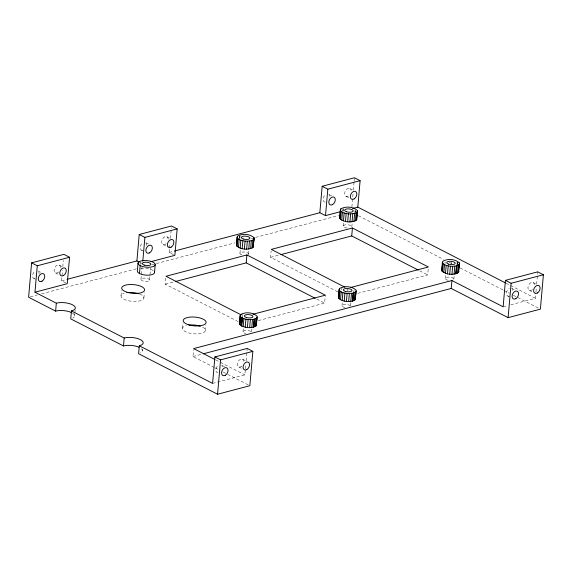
<?xml version="1.0" encoding="UTF-8"?>
<svg xmlns="http://www.w3.org/2000/svg" width="572" height="572" viewBox="0 0 572 572"><rect width="100%" height="100%" fill="white"/><g stroke="black" fill="none" stroke-linecap="round" stroke-linejoin="round"><path stroke-width="0.43" stroke-dasharray="2.86 2.15" d="M65.83 282.976L61.576 280.795L62.505 270.22M62.813 266.695L63.349 260.525M74.617 316.13L74.846 313.485M74.925 312.605L75.154 309.96M121.028 295.781L121.493 290.497M140.655 264.507L140.805 262.748M140.955 279.336L142.035 266.995M143.894 298.062L144.358 292.771M142.485 350.972L142.642 349.206M149.528 280.187A4.311 1.652 5 0 0 143.336 278.135A4.311 1.652 5 0 0 142.857 280.959A4.311 1.652 5 0 0 149.528 280.187L150.608 267.846M238.159 321.607L165.287 284.198L165.901 277.148M173.438 254.612L169.19 252.431L169.498 248.906M169.577 248.026L170.034 242.735M170.42 238.331L171.35 227.749M182.547 328.285L183.011 322.994M214.293 367.474L192.964 356.528L193.586 349.478M205.412 330.559L205.877 325.268M239.439 238.467L239.675 235.828M239.632 238.402L239.861 235.757M239.868 238.36L240.097 235.714M239.954 253.239L240.261 249.714M242.664 316.874L242.9 314.228M248.527 254.09L248.841 250.565M242.993 331.71L243.3 328.185M212.584 383.39L244.866 374.882L245.331 369.591M245.409 368.711L245.796 364.3M246.103 360.775L247.183 348.434M251.873 329.036L251.566 332.568A4.311 1.652 5 0 0 247.933 330.552A4.311 1.652 5 0 0 243.107 331.431A4.311 1.652 5 0 0 245.903 333.605M337.852 291.849L270.592 257.321L271.128 251.151M258.337 320.599L324.624 303.124L325.318 295.188M342.75 211.24L342.9 209.474M342.935 211.168L343.093 209.409M343.171 211.125L343.4 208.487M343.264 226.004L343.572 222.479M341.749 289.897L341.899 288.131M341.992 305.612L342.306 302.087M351.894 206.857L353.053 193.636M353.36 190.104L354.054 182.175M354.132 181.295L354.44 177.763M351.837 226.862L352.145 223.337M347.09 290.147L347.247 288.381M347.84 291.305L347.998 289.546M354.897 212.298L355.055 210.532M355.112 212.384L355.269 210.625M355.269 212.484L355.426 210.725M350.643 305.591L350.951 302.059M353.846 291.992L353.997 290.226M357.772 293.357L427.692 274.932L428.306 267.875M444.973 263.549L445.13 261.783M445.302 278.385L445.609 274.86M451.151 264.078L451.458 260.553M453.875 279.236L454.182 275.711M456.935 264.672L457.171 262.026M457.15 264.764L457.386 262.119M457.307 264.865L457.543 262.219M510.782 304.79L535.421 298.298L535.878 293.007M535.957 292.128L536.343 287.716M536.65 284.191L537.73 271.85M61.576 280.795L66.717 279.443M169.19 252.431L173.495 251.294M30.323 296.782L37.23 294.966M41.549 293.829L136.501 268.797M152.038 264.7L155.491 263.792M156.349 263.563L234.899 242.864M251.301 238.538L254.755 237.63M255.62 237.401L338.481 215.558M165.287 284.198L174.753 281.703M270.592 257.321L279.222 255.048M192.964 356.528L201.601 354.254M503.131 306.807L507.385 305.684M349.821 188.545L354.068 190.726M533.111 282.632L536.65 284.448M345.988 196.267L348.82 197.726M529.279 290.354L532.825 292.17M506.077 283.233L535.421 298.298M329.007 194.58L332.546 196.403M511.59 288.302L515.129 290.126M358.58 215.816L443.529 259.416M449.091 262.269L452.266 263.899M460.203 267.975L503.074 289.983M503.868 290.39L509.43 293.243M513.399 295.281L538.803 308.322M507.757 296.024L509.173 296.754M419.776 270.863L427.692 274.932M316.702 299.056L324.624 303.124M166.881 236.765L170.42 238.588M163.049 244.487L168.011 247.032M146.067 242.8L150.314 244.988M141.527 250.164L143.651 251.251M139.74 262.398L141.863 263.485M59.266 265.129L62.105 266.588M242.557 359.216L246.103 361.032M55.441 272.851L59.688 275.032M238.731 366.938L241.563 368.389M215.723 359.917L219.655 361.94M220.449 362.348L244.866 374.882M40.583 272.258L37.745 270.806A4.311 2.903 -62.8 0 1 39.06 273.816M224.582 366.709L221.035 364.886A4.311 2.903 -62.8 0 1 222.329 366.902M215.086 367.882L219.033 369.912M222.987 371.936L226.934 373.966M227.727 374.374L249.056 385.321M33.92 278.528L35.335 279.25M141.327 348.641A11.49 4.397 5 0 1 140.583 352.988M72.415 313.07A11.49 4.397 5 0 1 72.716 318.154M241.856 254.862A4.311 1.652 5 0 1 240.476 252.588A4.311 1.652 5 0 1 245.974 252.281A4.311 1.652 5 0 1 248.312 254.497M344.902 307.507A4.311 1.652 5 0 1 343.45 304.59A4.311 1.652 5 0 1 350.493 306.034M448.212 280.273A4.311 1.652 5 0 1 445.652 277.856A4.311 1.652 5 0 1 451.651 277.513A4.311 1.652 5 0 1 453.16 279.994M347.268 228.064A4.311 1.652 5 0 1 343.3 225.868A4.311 1.652 5 0 1 348.57 224.903A4.311 1.652 5 0 1 351.616 227.27M139.625 294.015A11.49 4.397 5 0 1 141.191 300.436A11.49 4.397 5 0 1 124.789 299.628A11.49 4.397 5 0 1 124.181 293.257M202.588 327.148A11.49 4.397 5 0 1 201.537 333.297A11.49 4.397 5 0 1 185.371 331.688A11.49 4.397 5 0 1 186.422 325.539M217.953 372.801A4.311 2.903 -62.8 0 1 215.894 369.598A4.311 2.903 -62.8 0 1 218.626 365.136M241.956 366.087A4.311 2.903 -62.8 0 1 237.573 365.522A4.311 2.903 -62.8 0 1 239.868 359.638A4.311 2.903 -62.8 0 1 243.851 361.225M512.197 288.76A4.311 2.903 -62.8 0 1 512.877 290.319M509.323 296.132A4.311 2.903 -62.8 0 1 506.427 293.529A4.311 2.903 -62.8 0 1 509.173 288.553M532.511 289.503A4.311 2.903 -62.8 0 1 528.12 288.939A4.311 2.903 -62.8 0 1 530.416 283.054A4.311 2.903 -62.8 0 1 534.405 284.642M58.666 272A4.311 2.903 -62.8 0 1 54.204 271.149A4.311 2.903 -62.8 0 1 57.136 265.236A4.311 2.903 -62.8 0 1 60.582 268.139M328.907 194.673A4.311 2.903 -62.8 0 1 329.586 196.232M325.211 202.13A4.311 2.903 -62.8 0 1 323.151 198.934A4.311 2.903 -62.8 0 1 325.883 194.466M348.405 196.017A4.311 2.903 -62.8 0 1 344.694 194.258A4.311 2.903 -62.8 0 1 347.404 188.796A4.311 2.903 -62.8 0 1 351.108 190.562M166.28 243.636A4.311 2.903 -62.8 0 1 161.812 242.785A4.311 2.903 -62.8 0 1 164.743 236.865A4.311 2.903 -62.8 0 1 168.189 239.775M145.967 242.893A4.311 2.903 -62.8 0 1 146.668 245.452M142.271 250.35A4.311 2.903 -62.8 0 1 140.212 247.154A4.311 2.903 -62.8 0 1 142.943 242.692M34.663 278.714A4.311 2.903 -62.8 0 1 32.604 275.518A4.311 2.903 -62.8 0 1 35.328 271.057M140.848 268.783A8.623 3.296 5 0 1 153.639 270.935"/><path stroke-width="0.86" d="M31.61 262.863L37.28 265.773L34.963 292.213L67.246 283.705L69.562 257.264L63.892 254.354L31.61 262.863L28.6 297.24L55.627 311.111A11.49 4.397 5 0 1 71.793 312.72M55.627 311.111L56.321 303.181L34.963 292.213M56.321 303.181A11.49 4.397 5 0 1 72.487 304.79A11.49 4.397 5 0 1 71.436 310.939L70.742 318.869L123.495 345.953A11.49 4.397 5 0 1 138.975 347.233M123.495 345.953L124.188 338.016L71.436 310.939M139.032 262.033L136.908 260.939L139.218 234.499L171.5 225.983L177.17 228.893L174.86 255.341L151.072 261.611M138.052 263.041L137.359 270.971A8.623 3.296 5 0 0 146.504 275.175A8.623 3.296 5 0 0 154.361 271.807M139.482 273.53L140.176 265.594M142.807 261.204L144.888 237.409L139.218 234.499M139.311 345.774L138.61 353.71L217.56 394.237L249.842 385.721L252.853 351.344L247.183 348.434L214.9 356.942L212.584 383.39L139.311 345.774A11.49 4.397 5 0 0 140.355 339.625A11.49 4.397 5 0 0 124.188 338.016M154.511 272.68L155.205 264.75A8.623 3.296 5 0 0 142.828 260.639A8.623 3.296 5 0 0 141.863 266.287A8.623 3.296 5 0 0 155.205 264.75M217.56 394.237L220.57 359.852L214.9 356.942M237.022 236.937L236.472 245.753C240.626 249.714 248.205 250.25 253.11 247.404L254.097 237.78C249.943 233.812 242.364 233.276 237.459 236.122L236.472 245.753M236.844 243.172L237.073 240.526M237.201 246.625L237.895 238.696L237.165 237.816M238.452 247.44L239.146 239.511L237.895 238.696M240.147 248.141L240.841 240.204L239.146 239.511M242.17 248.67L242.864 240.74L240.841 240.204M244.38 249.006L245.073 241.077L242.864 240.74M239.361 323.344L240.497 314.593C245.402 311.747 252.981 312.283 257.128 316.252L256.149 325.883C251.237 328.728 243.658 328.192 239.511 324.224L239.954 320.763M239.511 324.224L240.054 315.415M240.34 316.359L240.497 314.593M246.625 249.12L247.318 241.184L251.322 240.719L252.81 240.176L254.24 238.653M240.24 325.096L240.934 317.167L240.204 316.287M315.122 298.248L246.21 262.87L246.904 254.94L165.98 276.269L241.227 314.893M241.334 325.811L242.028 317.875M241.491 325.911L242.185 317.982L240.934 317.167M241.706 326.004L242.399 318.068M248.756 248.999L249.449 241.062M243.186 326.612L243.879 318.675L242.185 317.982M250.629 248.656L251.322 240.719M245.202 327.148L245.896 319.212L243.879 318.675M252.116 248.112L252.81 240.176M253.11 247.404L253.804 239.475M253.711 242.185L254.097 237.78M247.411 327.477L248.105 319.548L245.896 319.212M249.664 327.592L250.357 319.655L254.361 319.19L256.842 317.946L257.278 317.131M251.794 327.47L252.488 319.533M253.432 327.17L254.125 319.233M253.668 327.127L254.361 319.19M253.854 327.055L254.547 319.126M255.148 326.583L255.848 318.654M256.149 325.883L256.842 317.946M256.513 323.302L256.899 318.897M340.805 211.597L325.511 215.63L319.841 212.72L322.158 186.279L354.44 177.763L360.11 180.673L357.793 207.121L505.283 282.825M325.511 215.63L327.827 189.182L322.158 186.279M339.632 217.646L340.762 208.894C345.674 206.049 353.253 206.585 357.4 210.546L356.413 220.177C351.508 223.023 343.929 222.487 339.782 218.518L340.068 216.824M339.782 218.518L340.326 209.709M340.383 213.299L340.762 208.894M340.504 219.398L341.198 211.461L340.476 210.589M341.756 220.213L342.456 212.276L341.198 211.461M343.45 220.906L344.151 212.977L342.456 212.276M338.367 297.254L339.496 288.495C344.408 285.65 351.98 286.193 356.134 290.154L355.148 299.785C350.243 302.631 342.664 302.095 338.517 298.126L338.803 296.432M338.517 298.126L339.06 289.318M339.267 291.141L339.496 288.495M345.474 221.443L346.167 213.506L344.151 212.977M339.239 299.006L339.932 291.069L339.21 290.197M340.49 299.821L341.184 291.884L339.932 291.069M347.683 221.779L348.377 213.842L346.167 213.506M342.185 300.514L342.878 292.585L341.184 291.884M349.935 221.886L350.629 213.957L356.113 212.948L357.55 211.425M344.208 301.051L344.902 293.114L342.878 292.585M352.066 221.764L352.76 213.835M418.196 270.055L351.73 235.936L352.423 228.006L271.285 249.392L344.873 287.165M346.417 301.387L347.111 293.45L344.902 293.114M353.939 221.421L354.633 213.492M355.419 220.885L356.113 212.948M348.663 301.494L349.356 293.558L353.36 293.1L355.841 291.849L356.277 291.034M356.413 220.177L357.114 212.241M357.014 214.958L356.856 219.362M357.243 212.312L357.4 210.546M350.793 301.373L351.494 293.443M352.431 301.072L353.124 293.143M352.667 301.029L353.36 293.1M352.852 300.965L353.553 293.028M354.154 300.486L354.847 292.557M355.148 299.785L355.841 291.849M355.512 297.211L355.898 292.8M442.363 262.083L441.82 270.899C445.967 274.86 453.546 275.397 458.458 272.551L459.438 262.927C455.291 258.959 447.712 258.422 442.807 261.268L441.82 270.899M442.185 268.318L442.421 265.673M442.542 271.772L443.236 263.842L442.513 262.963M443.8 272.587L444.494 264.657L443.236 263.842M445.495 273.287L446.189 265.351L444.494 264.657M447.511 273.816L448.205 265.887L446.189 265.351M449.721 274.152L450.414 266.223L448.205 265.887M451.973 274.267L452.666 266.33L456.671 265.866L459.152 264.622L459.588 263.799M451.923 280.523L503.131 306.807L505.448 280.359L537.73 271.85L543.4 274.76L540.39 309.137L508.108 317.646L451.229 288.452L451.923 280.523L193.658 348.598L214.929 359.516M454.104 274.145L454.797 266.209M455.741 273.845L456.435 265.908M455.977 273.802L456.671 265.866M456.163 273.731L456.856 265.801M457.457 273.259L458.151 265.322M458.458 272.551L459.152 264.622M459.051 267.331L459.438 262.927M508.108 317.646L511.118 283.269L505.448 280.359M37.28 265.773L69.562 257.264M144.888 237.409L177.17 228.893M327.827 189.182L360.11 180.673M67.567 279.215L136.908 260.939M174.353 251.072L319.841 212.72M352.695 208.465L357.793 207.121M175.618 281.481L246.21 262.87M280.952 254.59L351.73 235.936M350.7 287.473L428.385 266.995L352.423 228.006M253.003 314.25L325.318 295.188L246.904 254.94M203.332 353.796L451.229 288.452M220.57 359.852L252.853 351.344M511.118 283.269L543.4 274.76M348.377 213.842L350.629 213.957M245.073 241.077L247.318 241.184M450.414 266.223L452.666 266.33M347.111 293.45L349.356 293.558M248.105 319.548L250.357 319.655M458.744 270.856L458.894 271.736M355.441 298.091L355.584 298.963M253.403 245.71L253.546 246.589M256.435 324.188L256.585 325.06M127.392 292.585A11.49 4.397 5 0 1 138.824 293.729M188.903 325.089A11.49 4.397 5 0 1 200.336 326.226M354.075 198.927A4.311 2.903 -62.8 0 0 356.099 191.913A4.311 2.903 -62.8 0 0 350.543 195.109A4.311 2.903 -62.8 0 0 354.075 198.927M332.546 204.604A4.311 2.903 -62.8 0 0 334.577 197.583A4.311 2.903 -62.8 0 0 329.022 200.786A4.311 2.903 -62.8 0 0 332.546 204.604M63.521 275.511A4.311 2.903 -62.8 0 0 65.551 268.497A4.311 2.903 -62.8 0 0 59.996 271.7A4.311 2.903 -62.8 0 0 63.521 275.511M41.999 281.188A4.311 2.903 -62.8 0 0 44.03 274.167A4.311 2.903 -62.8 0 0 38.474 277.37A4.311 2.903 -62.8 0 0 41.999 281.188M171.135 247.147A4.311 2.903 -62.8 0 0 173.159 240.133A4.311 2.903 -62.8 0 0 167.603 243.336A4.311 2.903 -62.8 0 0 171.135 247.147M149.614 252.824A4.311 2.903 -62.8 0 0 151.637 245.803A4.311 2.903 -62.8 0 0 146.082 249.006A4.311 2.903 -62.8 0 0 149.614 252.824M246.811 369.598A4.311 2.903 -62.8 0 0 248.841 362.577A4.311 2.903 -62.8 0 0 243.286 365.78A4.311 2.903 -62.8 0 0 246.811 369.598M225.289 375.268A4.311 2.903 -62.8 0 0 227.32 368.254A4.311 2.903 -62.8 0 0 221.764 371.457A4.311 2.903 -62.8 0 0 225.289 375.268M537.365 293.014A4.311 2.903 -62.8 0 0 539.389 285.993A4.311 2.903 -62.8 0 0 533.833 289.196A4.311 2.903 -62.8 0 0 537.365 293.014M515.844 298.684A4.311 2.903 -62.8 0 0 517.867 291.67A4.311 2.903 -62.8 0 0 512.312 294.866A4.311 2.903 -62.8 0 0 515.844 298.684M243.25 238.996A4.311 1.652 5 0 0 249.921 238.224A4.311 1.652 5 0 0 243.729 236.172A4.311 1.652 5 0 0 243.25 238.996M144.244 265.093A4.311 1.652 5 0 0 150.915 264.321A4.311 1.652 5 0 0 144.73 262.269A4.311 1.652 5 0 0 144.244 265.093M345.288 291.377A4.311 1.652 5 0 0 351.959 290.605A4.311 1.652 5 0 0 345.767 288.553A4.311 1.652 5 0 0 345.288 291.377M246.282 317.467A4.311 1.652 5 0 0 252.953 316.695A4.311 1.652 5 0 0 246.768 314.643A4.311 1.652 5 0 0 246.282 317.467M448.591 264.142A4.311 1.652 5 0 0 455.262 263.37A4.311 1.652 5 0 0 449.077 261.318A4.311 1.652 5 0 0 448.591 264.142M346.553 211.769A4.311 1.652 5 0 0 353.224 210.996A4.311 1.652 5 0 0 347.032 208.944A4.311 1.652 5 0 0 346.553 211.769M126.798 292.185A11.49 4.397 5 0 0 144.587 290.126A11.49 4.397 5 0 0 128.085 284.656A11.49 4.397 5 0 0 126.798 292.185M188.317 324.682A11.49 4.397 5 0 0 206.106 322.629A11.49 4.397 5 0 0 189.604 317.153A11.49 4.397 5 0 0 188.317 324.682"/></g></svg>
